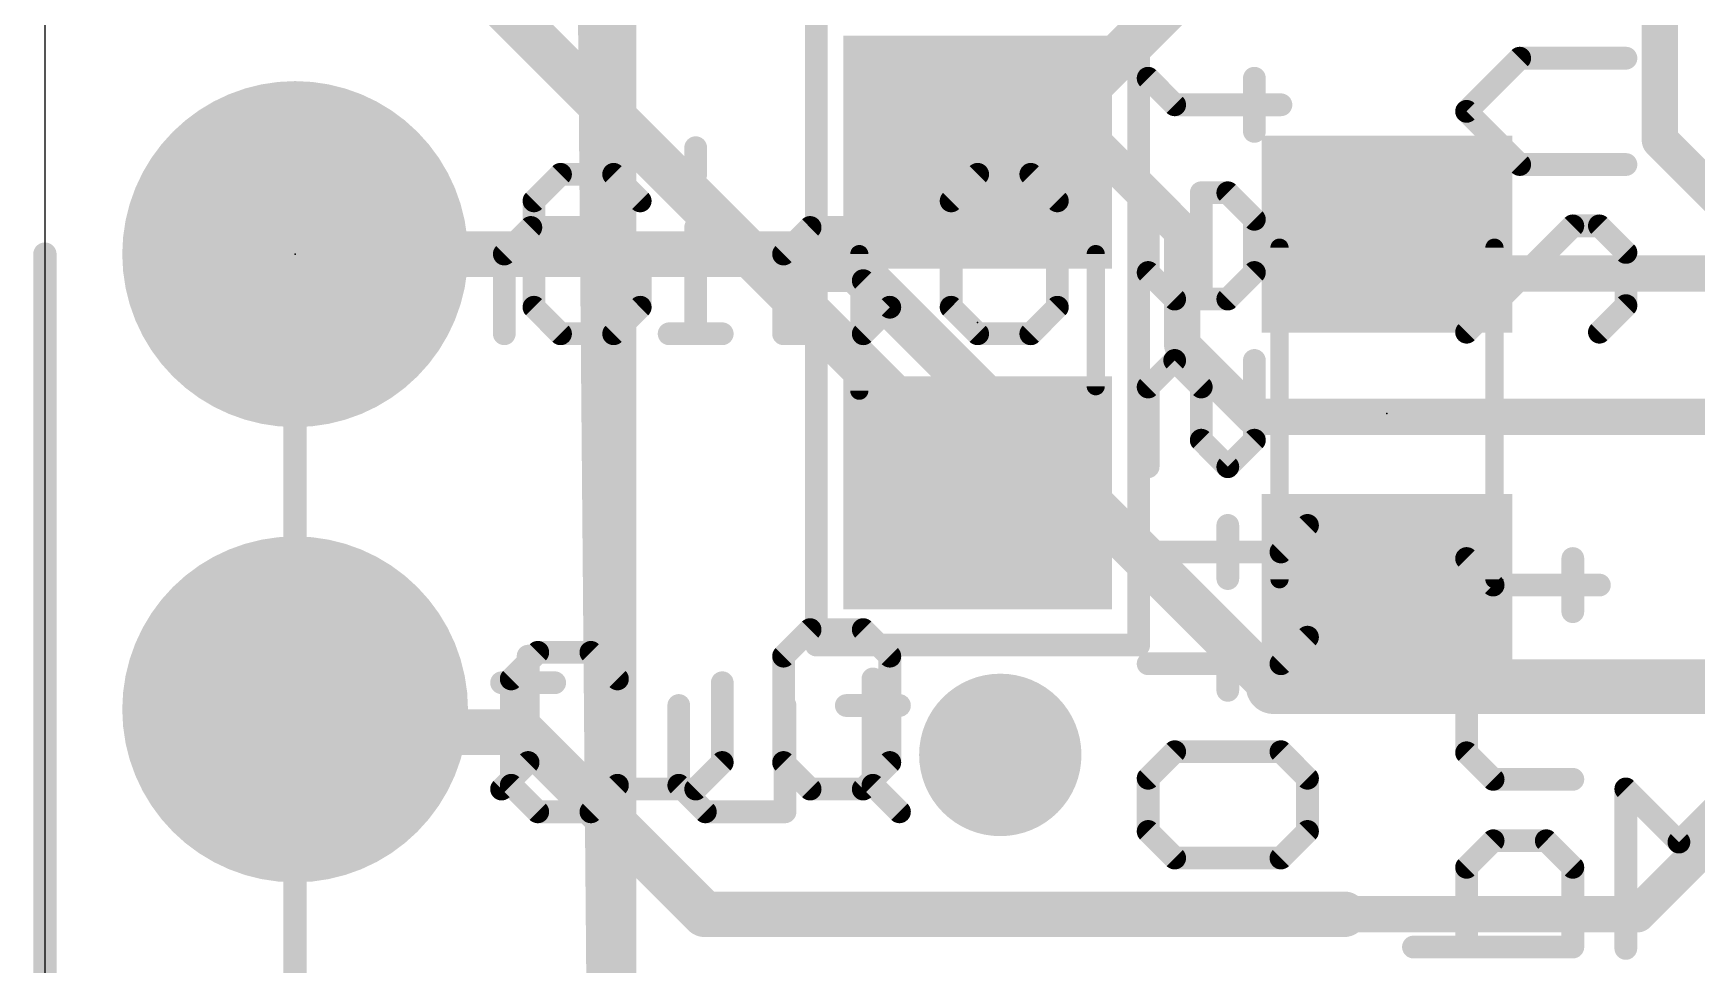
# Model space of a CAD drawing. Extents: x -5.8 to 38.5, y -8.1 to 30.4.
# Drawn here: x -0.07 to 9.22, y 2.89 to 8.09 of the extents above; entities that cross this region are included whole.
import ezdxf

# ---------------------------------------------------------------- set-up
doc = ezdxf.new("R2010")
doc.units = 0
for name, color, linetype in [('1', 12, 'CONTINUOUS'), ('16', 132, 'CONTINUOUS'), ('17', 110, 'CONTINUOUS'), ('18', 110, 'CONTINUOUS'), ('20', 53, 'CONTINUOUS'), ('21', 40, 'CONTINUOUS'), ('22', 6, 'CONTINUOUS'), ('23', 53, 'CONTINUOUS'), ('51', 253, 'CONTINUOUS')]:
    doc.layers.add(name, color=color, linetype=linetype)

# ---------------------------------------------------------------- blocks, each defined once
blk = doc.blocks.new('RECT')
blk.add_solid([(-0.5, -0.5), (0.5, -0.5), (-0.5, 0.5), (0.5, 0.5)])
blk = doc.blocks.new('ROUNDP')
at = {"const_width": 0.5}
blk.add_lwpolyline([(0, -0.25, 1), (0, 0.25, 1), (0, -0.25)], format="xyb", dxfattribs=at)
blk = doc.blocks.new('ROUNDV')
at = {"const_width": 0.5}
blk.add_lwpolyline([(0, -0.25, 1), (0, 0.25, 1), (0, -0.25)], format="xyb", dxfattribs=at)

msp = doc.modelspace()

# ---------------------------------------------------------------- linework, layer by layer
at = {"layer": '1'}
for points, const_width in [([(3.048, 14.605), (3.175, -0.127)], 0.254), ([(5.6845, 7.6505), (7.493, 9.459)], 0.254), ([(1.397, 9.398), (5.268, 5.527)], 0.254), ([(9.017, 9.398), (9.017, 7.493)], 0.2032), ([(5.4, 7.366), (5.6845, 7.6505)], 0.254), ([(6.35, 6.985), (5.6845, 7.6505)], 0.2032), ([(5.207, 7.427), (5.207, 7.366)], 0.254), ([(9.017, 7.493), (9.36, 7.15)], 0.2032), ([(5.207, 7.366), (5.4, 7.366)], 0.254), ([(6.35, 6.35), (6.35, 6.985)], 0.2032), ([(7.493, 6.969), (7.909, 6.969)], 0.254), ([(7.909, 6.969), (7.909, 6.75)], 0.254), ([(10.336, 6.75), (7.909, 6.75)], 0.2032), ([(6.75, 5.95), (6.35, 6.35)], 0.2032), ([(10.336, 5.95), (6.75, 5.95)], 0.2032), ([(5.268, 5.527), (5.207, 5.527)], 0.254), ([(1.524, 4.191), (1.397, 4.318)], 0.254), ([(2.667, 4.191), (1.524, 4.191)], 0.254), ([(3.683, 3.175), (2.667, 4.191)], 0.254), ([(8.89, 3.175), (9.652, 3.937)], 0.2032), ([(3.683, 3.175), (7.255, 3.175)], 0.254), ([(7.255, 3.175), (8.89, 3.175)], 0.2032)]:
    msp.add_lwpolyline(points, dxfattribs=dict(at, const_width=const_width))
for points, const_width in [([(5.6396, 7.6954, 1), (5.7294, 7.6056)], 0.127), ([(5.7294, 7.6056, 1), (5.6396, 7.6954)], 0.127), ([(5.7204, 7.6864, 1), (5.6486, 7.6146)], 0.1016), ([(5.2705, 7.427, 1), (5.1435, 7.427)], 0.127), ([(9.0529, 7.5289, 1), (8.9811, 7.4571)], 0.1016), ([(8.9662, 7.493, 1), (9.0678, 7.493)], 0.1016), ([(5.207, 7.4295, 1), (5.207, 7.3025)], 0.127), ([(5.3551, 7.4109, 1), (5.4449, 7.3211)], 0.127), ([(5.4, 7.3025, 1), (5.4, 7.4295)], 0.127), ([(5.1435, 7.366, 1), (5.2705, 7.366)], 0.127), ([(6.4008, 6.985, 1), (6.2992, 6.985)], 0.1016), ([(6.3141, 6.9491, 1), (6.3859, 7.0209)], 0.1016), ([(7.493, 7.0325, 1), (7.493, 6.9055)], 0.127), ([(7.9725, 6.969, 1), (7.8455, 6.969)], 0.127), ([(7.909, 6.9055, 1), (7.909, 7.0325)], 0.127), ([(7.8455, 6.75, 1), (7.9725, 6.75)], 0.127), ([(7.909, 6.8008, 1), (7.909, 6.6992)], 0.1016), ([(6.3859, 6.3859, 1), (6.3141, 6.3141)], 0.1016), ([(6.2992, 6.35, 1), (6.4008, 6.35)], 0.1016), ([(6.75, 6.0008, 1), (6.75, 5.8992)], 0.1016), ([(6.7141, 5.9141, 1), (6.7859, 5.9859)], 0.1016), ([(5.207, 5.5905, 1), (5.207, 5.4635)], 0.127), ([(5.2231, 5.4821, 1), (5.3129, 5.5719)], 0.127), ([(5.268, 5.4635, 1), (5.268, 5.5905)], 0.127), ([(1.4419, 4.3629, 1), (1.3521, 4.2731)], 0.127), ([(1.524, 4.2545, 1), (1.524, 4.1275)], 0.127), ([(1.4791, 4.1461, 1), (1.5689, 4.2359)], 0.127), ([(2.7119, 4.2359, 1), (2.6221, 4.1461)], 0.127), ([(2.667, 4.1275, 1), (2.667, 4.2545)], 0.127), ([(3.683, 3.2385, 1), (3.683, 3.1115)], 0.127), ([(3.6381, 3.1301, 1), (3.7279, 3.2199)], 0.127), ([(7.255, 3.2258, 1), (7.255, 3.1242)], 0.1016), ([(7.255, 3.1115, 1), (7.255, 3.2385)], 0.127), ([(8.8541, 3.2109, 1), (8.9259, 3.1391)], 0.1016), ([(8.89, 3.1242, 1), (8.89, 3.2258)], 0.1016)]:
    msp.add_lwpolyline(points, format="xyb", dxfattribs=dict(at, const_width=const_width))
at = {"layer": '16'}
for points, const_width in [([(3.175, 14.605), (3.175, -0.381)], 0.254), ([(4.445, 6.858), (1.397, 6.858)], 0.254), ([(6.858, 4.445), (4.445, 6.858)], 0.254), ([(6.858, 4.445), (15.748, 4.445)], 0.3048)]:
    msp.add_lwpolyline(points, dxfattribs=dict(at, const_width=const_width))
for points, const_width in [([(1.397, 6.9215, 1), (1.397, 6.7945)], 0.127), ([(4.4899, 6.9029, 1), (4.4001, 6.8131)], 0.127), ([(4.445, 6.7945, 1), (4.445, 6.9215)], 0.127), ([(6.858, 4.5212, 1), (6.858, 4.3688)], 0.1524), ([(6.8131, 4.4001, 1), (6.9029, 4.4899)], 0.127)]:
    msp.add_lwpolyline(points, format="xyb", dxfattribs=dict(at, const_width=const_width))
at = {"layer": '20'}
msp.add_line((0, 12.192), (0, 1.905), dxfattribs=at)
at = {"layer": '21', "const_width": 0.127}
for points in [[(4.307, 4.677), (4.307, 8.277)], [(6.107, 8.277), (6.107, 4.677)], [(2.8788, 7.3033), (2.7305, 7.155)], [(3.1754, 7.3033), (2.8788, 7.3033)], [(3.3237, 7.155), (3.1754, 7.3033)], [(2.7305, 7.155), (2.7305, 6.5618)], [(3.3237, 6.8584), (3.0271, 6.8584)], [(3.3237, 6.5618), (3.3237, 6.8584)], [(2.7305, 6.5618), (2.8788, 6.4135)], [(3.1754, 6.4135), (3.3237, 6.5618)], [(2.8788, 6.4135), (3.1754, 6.4135)], [(6.107, 4.677), (4.307, 4.677)], [(2.7518, 4.6363), (2.6035, 4.488)], [(3.0484, 4.6363), (2.7518, 4.6363)], [(3.1967, 4.488), (3.0484, 4.6363)], [(2.6035, 4.488), (2.6035, 3.8948)], [(3.1967, 3.8948), (3.1967, 4.488)], [(4.6228, 4.488), (4.6228, 3.8948)], [(3.539, 4.3397), (3.539, 3.8948)], [(4.1322, 3.7465), (4.1322, 4.3397)], [(4.4745, 4.3397), (4.7711, 4.3397)], [(2.6035, 3.8948), (2.7518, 3.7465)], [(3.0484, 3.7465), (3.1967, 3.8948)], [(3.539, 3.8948), (3.6873, 3.7465)], [(4.6228, 3.8948), (4.7711, 3.7465)], [(8.8265, 2.9845), (8.8265, 3.8743)], [(8.8265, 3.8743), (9.1231, 3.5777)], [(9.1231, 3.5777), (9.4197, 3.8743)], [(2.7518, 3.7465), (3.0484, 3.7465)], [(3.6873, 3.7465), (4.1322, 3.7465)]]:
    msp.add_lwpolyline(points, dxfattribs=at)
at = {"layer": '21', "const_width": 0.0635}
for points in [[(2.8788, 7.335, 1), (2.8788, 7.2715)], [(2.9012, 7.2808, 1), (2.8563, 7.3257)], [(3.1978, 7.3257, 1), (3.1529, 7.2808)], [(3.1754, 7.2715, 1), (3.1754, 7.335)], [(2.7623, 7.155, 1), (2.6987, 7.155)], [(2.708, 7.1774, 1), (2.753, 7.1325)], [(3.3012, 7.1325, 1), (3.3461, 7.1774)], [(3.0271, 6.8901, 1), (3.0271, 6.8266)], [(3.3554, 6.8584, 1), (3.2919, 6.8584)], [(3.3237, 6.8266, 1), (3.3237, 6.8901)], [(2.753, 6.5842, 1), (2.708, 6.5393)], [(3.3461, 6.5393, 1), (3.3012, 6.5842)], [(2.6987, 6.5618, 1), (2.7623, 6.5618)], [(3.2919, 6.5618, 1), (3.3554, 6.5618)], [(2.8788, 6.4452, 1), (2.8788, 6.3818)], [(2.8563, 6.391, 1), (2.9012, 6.436)], [(3.1529, 6.436, 1), (3.1978, 6.391)], [(3.1754, 6.3818, 1), (3.1754, 6.4452)], [(4.307, 4.7088, 1), (4.307, 4.6453)], [(6.107, 4.6453, 1), (6.107, 4.7088)], [(2.7518, 4.668, 1), (2.7518, 4.6045)], [(2.7742, 4.6138, 1), (2.7293, 4.6587)], [(3.0708, 4.6587, 1), (3.0259, 4.6138)], [(3.0484, 4.6045, 1), (3.0484, 4.668)], [(4.2753, 4.677, 1), (4.3388, 4.677)], [(6.0753, 4.677, 1), (6.1387, 4.677)], [(2.6353, 4.488, 1), (2.5717, 4.488)], [(3.2284, 4.488, 1), (3.1649, 4.488)], [(4.6546, 4.488, 1), (4.5911, 4.488)], [(2.581, 4.5104, 1), (2.626, 4.4655)], [(3.1742, 4.4655, 1), (3.2191, 4.5104)], [(3.5708, 4.3397, 1), (3.5073, 4.3397)], [(4.1639, 4.3397, 1), (4.1004, 4.3397)], [(4.4745, 4.3714, 1), (4.4745, 4.3079)], [(4.7711, 4.3079, 1), (4.7711, 4.3714)], [(2.5717, 3.8948, 1), (2.6353, 3.8948)], [(2.626, 3.9172, 1), (2.581, 3.8723)], [(3.1649, 3.8948, 1), (3.2284, 3.8948)], [(3.2191, 3.8723, 1), (3.1742, 3.9172)], [(3.5073, 3.8948, 1), (3.5708, 3.8948)], [(3.5615, 3.9172, 1), (3.5166, 3.8723)], [(4.5911, 3.8948, 1), (4.6546, 3.8948)], [(4.6453, 3.9172, 1), (4.6004, 3.8723)], [(8.849, 3.8967, 1), (8.804, 3.8518)], [(8.8583, 3.8743, 1), (8.7948, 3.8743)], [(2.7518, 3.7783, 1), (2.7518, 3.7147)], [(3.0484, 3.7147, 1), (3.0484, 3.7783)], [(3.6873, 3.7783, 1), (3.6873, 3.7147)], [(4.1322, 3.7147, 1), (4.1322, 3.7783)], [(2.7293, 3.724, 1), (2.7742, 3.769)], [(3.0259, 3.769, 1), (3.0708, 3.724)], [(3.6649, 3.724, 1), (3.7098, 3.769)], [(4.1004, 3.7465, 1), (4.1639, 3.7465)], [(4.7487, 3.724, 1), (4.7936, 3.769)], [(9.1006, 3.6001, 1), (9.1455, 3.5552)], [(9.1006, 3.5552, 1), (9.1455, 3.6001)], [(8.7948, 2.9845, 1), (8.8583, 2.9845)]]:
    msp.add_lwpolyline(points, format="xyb", dxfattribs=at)
at = {"layer": '22', "const_width": 0.127}
for points in [[(7.9375, 7.6544), (8.2341, 7.951)], [(8.2341, 7.951), (8.8273, 7.951)], [(6.3078, 7.691), (6.1595, 7.8393)], [(6.7527, 7.5427), (6.7527, 7.8393)], [(6.901, 7.691), (6.3078, 7.691)], [(8.2341, 7.3579), (7.9375, 7.6544)], [(3.6334, 7.4516), (3.6334, 7.3033)], [(5.0596, 7.155), (5.2079, 7.3033)], [(5.2079, 7.3033), (5.5044, 7.3033)], [(5.5044, 7.3033), (5.6527, 7.155)], [(8.8273, 7.3579), (8.2341, 7.3579)], [(6.6044, 7.2004), (6.4561, 7.2004)], [(6.4561, 7.2004), (6.4561, 6.6072)], [(6.7527, 7.0521), (6.6044, 7.2004)], [(5.6527, 7.155), (5.6527, 6.5618)], [(2.7131, 7.0067), (2.5649, 6.8584)], [(3.158, 7.0067), (2.7131, 7.0067)], [(3.158, 6.4135), (3.158, 7.0067)], [(3.7817, 7.0067), (3.6334, 7.0067)], [(3.6334, 7.0067), (3.6334, 6.4135)], [(4.2723, 7.0067), (4.124, 6.8584)], [(4.5689, 7.0067), (4.2723, 7.0067)], [(6.1595, 7.0521), (6.1595, 6.7555)], [(6.7527, 6.7555), (6.7527, 7.0521)], [(7.9375, 7.0155), (7.9375, 6.4223)], [(7.9375, 6.4223), (8.5307, 7.0155)], [(8.5307, 7.0155), (8.679, 7.0155)], [(8.679, 7.0155), (8.8273, 6.8672)], [(2.5649, 6.8584), (2.5649, 6.4135)], [(4.124, 6.8584), (4.124, 6.4135)], [(5.0596, 6.5618), (5.0596, 6.8584)], [(5.0596, 6.8584), (5.3562, 6.8584)], [(8.8273, 6.8672), (8.8273, 6.5706)], [(6.1595, 6.7555), (6.3078, 6.6072)], [(6.6044, 6.6072), (6.7527, 6.7555)], [(4.5689, 6.7101), (4.124, 6.7101)], [(4.7172, 6.5618), (4.5689, 6.7101)], [(4.5689, 6.4135), (4.7172, 6.5618)], [(5.2079, 6.4135), (5.0596, 6.5618)], [(5.6527, 6.5618), (5.5044, 6.4135)], [(6.3078, 6.6072), (6.6044, 6.6072)], [(8.8273, 6.5706), (8.679, 6.4223)], [(3.7817, 6.4135), (3.4851, 6.4135)], [(4.124, 6.4135), (4.5689, 6.4135)], [(5.5044, 6.4135), (5.2079, 6.4135)], [(6.1595, 6.1165), (6.3078, 6.2648)], [(6.3078, 6.2648), (6.4561, 6.1165)], [(6.7527, 5.82), (6.7527, 6.2648)], [(6.1595, 5.6717), (6.1595, 6.1165)], [(6.4561, 6.1165), (6.4561, 5.82)], [(6.4561, 5.82), (6.6044, 5.6717)], [(6.6044, 5.6717), (6.7527, 5.82)], [(6.6044, 5.048), (6.6044, 5.3446)], [(6.901, 5.1963), (7.0493, 5.3446)], [(6.1595, 5.1963), (6.901, 5.1963)], [(8.0858, 5.0114), (7.9375, 5.1597)], [(8.5307, 4.8631), (8.5307, 5.1597)], [(8.679, 5.0114), (8.0858, 5.0114)], [(4.124, 4.615), (4.2723, 4.7633)], [(4.2723, 4.7633), (4.5689, 4.7633)], [(4.5689, 4.7633), (4.7172, 4.615)], [(6.6044, 4.4243), (6.6044, 4.7209)], [(6.901, 4.5726), (7.0493, 4.7209)], [(2.6979, 4.615), (2.6979, 4.0218)], [(4.124, 4.0218), (4.124, 4.615)], [(4.7172, 4.615), (4.7172, 4.0218)], [(6.1595, 4.5726), (6.901, 4.5726)], [(7.9375, 4.0759), (7.9375, 4.5208)], [(7.9375, 4.5208), (8.5307, 4.5208)], [(2.8462, 4.4667), (2.5496, 4.4667)], [(3.1885, 3.8735), (3.1885, 4.4667)], [(3.7817, 4.4667), (3.7817, 4.0218)], [(6.1595, 3.9337), (6.3078, 4.082)], [(6.3078, 4.082), (6.901, 4.082)], [(6.901, 4.082), (7.0493, 3.9337)], [(8.0858, 3.9276), (7.9375, 4.0759)], [(2.6979, 4.0218), (2.5496, 3.8735)], [(3.7817, 4.0218), (3.6334, 3.8735)], [(4.2723, 3.8735), (4.124, 4.0218)], [(4.7172, 4.0218), (4.5689, 3.8735)], [(6.1595, 3.6371), (6.1595, 3.9337)], [(7.0493, 3.9337), (7.0493, 3.6371)], [(3.6334, 3.8735), (3.1885, 3.8735)], [(4.5689, 3.8735), (4.2723, 3.8735)], [(8.5307, 3.9276), (8.0858, 3.9276)], [(6.3078, 3.4888), (6.1595, 3.6371)], [(7.0493, 3.6371), (6.901, 3.4888)], [(8.0858, 3.5853), (7.9375, 3.437)], [(8.3824, 3.5853), (8.0858, 3.5853)], [(8.5307, 3.437), (8.3824, 3.5853)], [(6.901, 3.4888), (6.3078, 3.4888)], [(7.9375, 3.437), (7.9375, 2.9921)], [(8.5307, 2.9921), (8.5307, 3.437)], [(7.6409, 2.9921), (8.5307, 2.9921)]]:
    msp.add_lwpolyline(points, dxfattribs=at)
at = {"layer": '22', "const_width": 0.0635}
for points in [[(8.2341, 7.9828, 1), (8.2341, 7.9193)], [(8.2565, 7.9286, 1), (8.2116, 7.9735)], [(8.8273, 7.9193, 1), (8.8273, 7.9828)], [(6.182, 7.8617, 1), (6.137, 7.8168)], [(6.7844, 7.8393, 1), (6.7209, 7.8393)], [(6.3078, 7.7227, 1), (6.3078, 7.6592)], [(6.2853, 7.6685, 1), (6.3302, 7.7134)], [(6.901, 7.6592, 1), (6.901, 7.7227)], [(7.96, 7.6769, 1), (7.915, 7.632)], [(7.915, 7.6769, 1), (7.96, 7.632)], [(6.7209, 7.5427, 1), (6.7844, 7.5427)], [(3.6652, 7.4516, 1), (3.6017, 7.4516)], [(5.2079, 7.335, 1), (5.2079, 7.2715)], [(5.2303, 7.2808, 1), (5.1854, 7.3257)], [(5.5269, 7.3257, 1), (5.482, 7.2808)], [(5.5044, 7.2715, 1), (5.5044, 7.335)], [(8.2341, 7.3896, 1), (8.2341, 7.3261)], [(8.2116, 7.3354, 1), (8.2565, 7.3803)], [(8.8273, 7.3261, 1), (8.8273, 7.3896)], [(3.6017, 7.3033, 1), (3.6652, 7.3033)], [(6.4878, 7.2004, 1), (6.4243, 7.2004)], [(6.4561, 7.2321, 1), (6.4561, 7.1686)], [(6.6268, 7.2228, 1), (6.5819, 7.1779)], [(6.6044, 7.1686, 1), (6.6044, 7.2321)], [(5.0371, 7.1774, 1), (5.082, 7.1325)], [(5.6845, 7.155, 1), (5.621, 7.155)], [(5.6303, 7.1325, 1), (5.6752, 7.1774)], [(2.7131, 7.0384, 1), (2.7131, 6.9749)], [(2.7356, 6.9842, 1), (2.6907, 7.0291)], [(3.1898, 7.0067, 1), (3.1263, 7.0067)], [(3.158, 6.9749, 1), (3.158, 7.0384)], [(3.6334, 7.0384, 1), (3.6334, 6.9749)], [(3.6652, 7.0067, 1), (3.6017, 7.0067)], [(3.7817, 6.9749, 1), (3.7817, 7.0384)], [(4.2723, 7.0384, 1), (4.2723, 6.9749)], [(4.2948, 6.9842, 1), (4.2499, 7.0291)], [(4.5689, 6.9749, 1), (4.5689, 7.0384)], [(6.1913, 7.0521, 1), (6.1278, 7.0521)], [(6.7844, 7.0521, 1), (6.7209, 7.0521)], [(6.7302, 7.0296, 1), (6.7751, 7.0745)], [(7.9692, 7.0155, 1), (7.9058, 7.0155)], [(8.5307, 7.0473, 1), (8.5307, 6.9838)], [(8.5531, 6.9931, 1), (8.5082, 7.038)], [(8.7014, 7.038, 1), (8.6565, 6.9931)], [(8.679, 6.9838, 1), (8.679, 7.0473)], [(2.5966, 6.8584, 1), (2.5331, 6.8584)], [(2.5424, 6.8808, 1), (2.5873, 6.8359)], [(4.1558, 6.8584, 1), (4.0923, 6.8584)], [(4.1016, 6.8808, 1), (4.1465, 6.8359)], [(5.0913, 6.8584, 1), (5.0278, 6.8584)], [(5.0596, 6.8901, 1), (5.0596, 6.8266)], [(5.3562, 6.8266, 1), (5.3562, 6.8901)], [(8.859, 6.8672, 1), (8.7955, 6.8672)], [(8.8048, 6.8448, 1), (8.8497, 6.8897)], [(6.182, 6.7779, 1), (6.137, 6.733)], [(6.1278, 6.7555, 1), (6.1913, 6.7555)], [(6.7209, 6.7555, 1), (6.7844, 6.7555)], [(6.7751, 6.733, 1), (6.7302, 6.7779)], [(4.124, 6.7418, 1), (4.124, 6.6783)], [(4.5914, 6.7325, 1), (4.5465, 6.6876)], [(4.5689, 6.6783, 1), (4.5689, 6.7418)], [(4.7397, 6.5393, 1), (4.6948, 6.5842)], [(4.6948, 6.5393, 1), (4.7397, 6.5842)], [(5.082, 6.5842, 1), (5.0371, 6.5393)], [(5.6752, 6.5393, 1), (5.6303, 6.5842)], [(6.3078, 6.6389, 1), (6.3078, 6.5754)], [(6.2853, 6.5847, 1), (6.3302, 6.6296)], [(6.4243, 6.6072, 1), (6.4878, 6.6072)], [(6.5819, 6.6296, 1), (6.6268, 6.5847)], [(6.6044, 6.5754, 1), (6.6044, 6.6389)], [(8.7955, 6.5706, 1), (8.859, 6.5706)], [(8.8497, 6.5482, 1), (8.8048, 6.5931)], [(5.0278, 6.5618, 1), (5.0913, 6.5618)], [(5.621, 6.5618, 1), (5.6845, 6.5618)], [(2.5331, 6.4135, 1), (2.5966, 6.4135)], [(3.1263, 6.4135, 1), (3.1898, 6.4135)], [(3.4851, 6.4452, 1), (3.4851, 6.3818)], [(3.6017, 6.4135, 1), (3.6652, 6.4135)], [(3.7817, 6.3818, 1), (3.7817, 6.4452)], [(4.124, 6.4452, 1), (4.124, 6.3818)], [(4.0923, 6.4135, 1), (4.1558, 6.4135)], [(4.5465, 6.436, 1), (4.5914, 6.391)], [(4.5689, 6.3818, 1), (4.5689, 6.4452)], [(5.2079, 6.4452, 1), (5.2079, 6.3818)], [(5.1854, 6.391, 1), (5.2303, 6.436)], [(5.482, 6.436, 1), (5.5269, 6.391)], [(5.5044, 6.3818, 1), (5.5044, 6.4452)], [(7.915, 6.4448, 1), (7.96, 6.3999)], [(7.9058, 6.4223, 1), (7.9692, 6.4223)], [(8.6565, 6.4448, 1), (8.7014, 6.3999)], [(6.3302, 6.2873, 1), (6.2853, 6.2424)], [(6.3302, 6.2424, 1), (6.2853, 6.2873)], [(6.7844, 6.2648, 1), (6.7209, 6.2648)], [(6.1913, 6.1165, 1), (6.1278, 6.1165)], [(6.137, 6.139, 1), (6.182, 6.0941)], [(6.4878, 6.1165, 1), (6.4243, 6.1165)], [(6.4336, 6.0941, 1), (6.4785, 6.139)], [(6.4243, 5.82, 1), (6.4878, 5.82)], [(6.4785, 5.8424, 1), (6.4336, 5.7975)], [(6.7209, 5.82, 1), (6.7844, 5.82)], [(6.7751, 5.7975, 1), (6.7302, 5.8424)], [(6.1278, 5.6717, 1), (6.1913, 5.6717)], [(6.5819, 5.6941, 1), (6.6268, 5.6492)], [(6.5819, 5.6492, 1), (6.6268, 5.6941)], [(6.6361, 5.3446, 1), (6.5726, 5.3446)], [(7.0717, 5.3221, 1), (7.0268, 5.367)], [(6.1595, 5.228, 1), (6.1595, 5.1645)], [(6.8785, 5.2187, 1), (6.9234, 5.1738)], [(6.901, 5.1645, 1), (6.901, 5.228)], [(7.96, 5.1822, 1), (7.915, 5.1373)], [(8.5624, 5.1597, 1), (8.4989, 5.1597)], [(6.5726, 5.048, 1), (6.6361, 5.048)], [(8.0858, 5.0432, 1), (8.0858, 4.9797)], [(8.0633, 4.989, 1), (8.1082, 5.0339)], [(8.679, 4.9797, 1), (8.679, 5.0432)], [(8.4989, 4.8631, 1), (8.5624, 4.8631)], [(4.2723, 4.795, 1), (4.2723, 4.7315)], [(4.2948, 4.7408, 1), (4.2499, 4.7857)], [(4.5914, 4.7857, 1), (4.5465, 4.7408)], [(4.5689, 4.7315, 1), (4.5689, 4.795)], [(6.6361, 4.7209, 1), (6.5726, 4.7209)], [(7.0717, 4.6984, 1), (7.0268, 4.7433)], [(2.7296, 4.615, 1), (2.6661, 4.615)], [(4.1558, 4.615, 1), (4.0923, 4.615)], [(4.1016, 4.6374, 1), (4.1465, 4.5925)], [(4.749, 4.615, 1), (4.6855, 4.615)], [(4.6948, 4.5925, 1), (4.7397, 4.6374)], [(6.1595, 4.6043, 1), (6.1595, 4.5408)], [(6.8785, 4.595, 1), (6.9234, 4.5501)], [(6.901, 4.5408, 1), (6.901, 4.6043)], [(7.9375, 4.5525, 1), (7.9375, 4.489)], [(7.9692, 4.5208, 1), (7.9058, 4.5208)], [(8.5307, 4.489, 1), (8.5307, 4.5525)], [(2.5496, 4.4984, 1), (2.5496, 4.4349)], [(2.8462, 4.4349, 1), (2.8462, 4.4984)], [(3.2203, 4.4667, 1), (3.1568, 4.4667)], [(3.8135, 4.4667, 1), (3.75, 4.4667)], [(6.5726, 4.4243, 1), (6.6361, 4.4243)], [(6.3078, 4.1137, 1), (6.3078, 4.0502)], [(6.3302, 4.0595, 1), (6.2853, 4.1044)], [(6.9234, 4.1044, 1), (6.8785, 4.0595)], [(6.901, 4.0502, 1), (6.901, 4.1137)], [(7.96, 4.0984, 1), (7.915, 4.0535)], [(7.9058, 4.0759, 1), (7.9692, 4.0759)], [(2.6661, 4.0218, 1), (2.7296, 4.0218)], [(2.7203, 3.9993, 1), (2.6754, 4.0442)], [(3.75, 4.0218, 1), (3.8135, 4.0218)], [(3.8042, 3.9993, 1), (3.7592, 4.0442)], [(4.1465, 4.0442, 1), (4.1016, 3.9993)], [(4.0923, 4.0218, 1), (4.1558, 4.0218)], [(4.6855, 4.0218, 1), (4.749, 4.0218)], [(4.7397, 3.9993, 1), (4.6948, 4.0442)], [(6.1913, 3.9337, 1), (6.1278, 3.9337)], [(7.081, 3.9337, 1), (7.0175, 3.9337)], [(2.5271, 3.896, 1), (2.572, 3.851)], [(3.1885, 3.9053, 1), (3.1885, 3.8418)], [(3.1568, 3.8735, 1), (3.2203, 3.8735)], [(3.611, 3.896, 1), (3.6559, 3.851)], [(3.6334, 3.8418, 1), (3.6334, 3.9053)], [(4.2723, 3.9053, 1), (4.2723, 3.8418)], [(4.2499, 3.851, 1), (4.2948, 3.896)], [(4.5465, 3.896, 1), (4.5914, 3.851)], [(4.5689, 3.8418, 1), (4.5689, 3.9053)], [(6.137, 3.9561, 1), (6.182, 3.9112)], [(7.0268, 3.9112, 1), (7.0717, 3.9561)], [(8.0858, 3.9594, 1), (8.0858, 3.8959)], [(8.0633, 3.9052, 1), (8.1082, 3.9501)], [(8.5307, 3.8959, 1), (8.5307, 3.9594)], [(6.182, 3.6595, 1), (6.137, 3.6146)], [(6.1278, 3.6371, 1), (6.1913, 3.6371)], [(7.0175, 3.6371, 1), (7.081, 3.6371)], [(7.0717, 3.6146, 1), (7.0268, 3.6595)], [(8.0858, 3.617, 1), (8.0858, 3.5535)], [(8.1082, 3.5628, 1), (8.0633, 3.6077)], [(8.4048, 3.6077, 1), (8.3599, 3.5628)], [(8.3824, 3.5535, 1), (8.3824, 3.617)], [(6.3078, 3.5205, 1), (6.3078, 3.457)], [(6.2853, 3.4663, 1), (6.3302, 3.5112)], [(6.8785, 3.5112, 1), (6.9234, 3.4663)], [(6.901, 3.457, 1), (6.901, 3.5205)], [(7.915, 3.4594, 1), (7.96, 3.4145)], [(7.9692, 3.437, 1), (7.9058, 3.437)], [(8.5624, 3.437, 1), (8.4989, 3.437)], [(8.5082, 3.4145, 1), (8.5531, 3.4594)], [(7.6409, 3.0239, 1), (7.6409, 2.9604)], [(7.9058, 2.9921, 1), (7.9692, 2.9921)], [(8.4989, 2.9921, 1), (8.5624, 2.9921)], [(8.5307, 2.9604, 1), (8.5307, 3.0239)]]:
    msp.add_lwpolyline(points, format="xyb", dxfattribs=at)
at = {"layer": '23'}
for p in [(1.397, 6.858), (5.207, 6.477), (7.493, 5.969)]:
    msp.add_point(p, dxfattribs=at)
at = {"layer": '51'}
for points, const_width in [([(0, 6.858), (0, -8.046)], 0.13), ([(1.397, 6.858), (1.397, -8.046)], 0.13), ([(4.547, 6.096), (4.547, 6.858)], 0.1016), ([(5.867, 6.121), (5.867, 6.858)], 0.1016), ([(6.893, 5.044), (6.893, 6.894)], 0.1016), ([(8.093, 6.894), (8.093, 5.044)], 0.1016)]:
    msp.add_lwpolyline(points, dxfattribs=dict(at, const_width=const_width))
for points, const_width in [([(0.0325, 6.858, 1), (-0.0325, 6.858)], 0.065), ([(1.4295, 6.858, 1), (1.3645, 6.858)], 0.065), ([(4.5724, 6.858, 1), (4.5216, 6.858)], 0.0508), ([(5.8924, 6.858, 1), (5.8416, 6.858)], 0.0508), ([(6.9184, 6.894, 1), (6.8676, 6.894)], 0.0508), ([(8.1184, 6.894, 1), (8.0676, 6.894)], 0.0508), ([(5.8416, 6.121, 1), (5.8924, 6.121)], 0.0508), ([(4.5216, 6.096, 1), (4.5724, 6.096)], 0.0508), ([(6.8676, 5.044, 1), (6.9184, 5.044)], 0.0508), ([(8.0676, 5.044, 1), (8.1184, 5.044)], 0.0508)]:
    msp.add_lwpolyline(points, format="xyb", dxfattribs=dict(at, const_width=const_width))

# ---------------------------------------------------------------- block references
at = {"layer": '1'}
for p, xscale, yscale, rotation in [((5.207, 7.427), 1.3, 1.5, 90), ((7.493, 6.969), 1.1, 1.4, 270), ((5.207, 5.527), 1.3, 1.5, 90), ((7.493, 4.969), 1.1, 1.4, 270)]:
    msp.add_blockref('RECT', p, dxfattribs=dict(at, xscale=xscale, yscale=yscale, rotation=rotation))
at = {"layer": '17', "xscale": 1.9304, "yscale": 1.9304}
for p in [(1.397, 6.858), (1.397, 6.858), (1.397, 4.318), (1.397, 4.318)]:
    msp.add_blockref('ROUNDP', p, dxfattribs=at)
at = {"layer": '18', "xscale": 0.9064, "yscale": 0.9064}
msp.add_blockref('ROUNDV', (5.334, 4.064), dxfattribs=at)
msp.add_blockref('ROUNDV', (5.334, 4.064), dxfattribs=at)
at = {"layer": '51'}
for p, xscale, yscale, rotation in [((5.2058, 7.2077), 0.7501, 1.4501, 90), ((1.397, 6.858), 0.508, 0.508, 270), ((7.493, 6.719), 0.5, 1.3, 270), ((5.2058, 5.7599), 0.7501, 1.4501, 90), ((7.493, 5.219), 0.5, 1.3, 270), ((1.397, 4.318), 0.508, 0.508, 270)]:
    msp.add_blockref('RECT', p, dxfattribs=dict(at, xscale=xscale, yscale=yscale, rotation=rotation))

doc.saveas('drawing.dxf')
